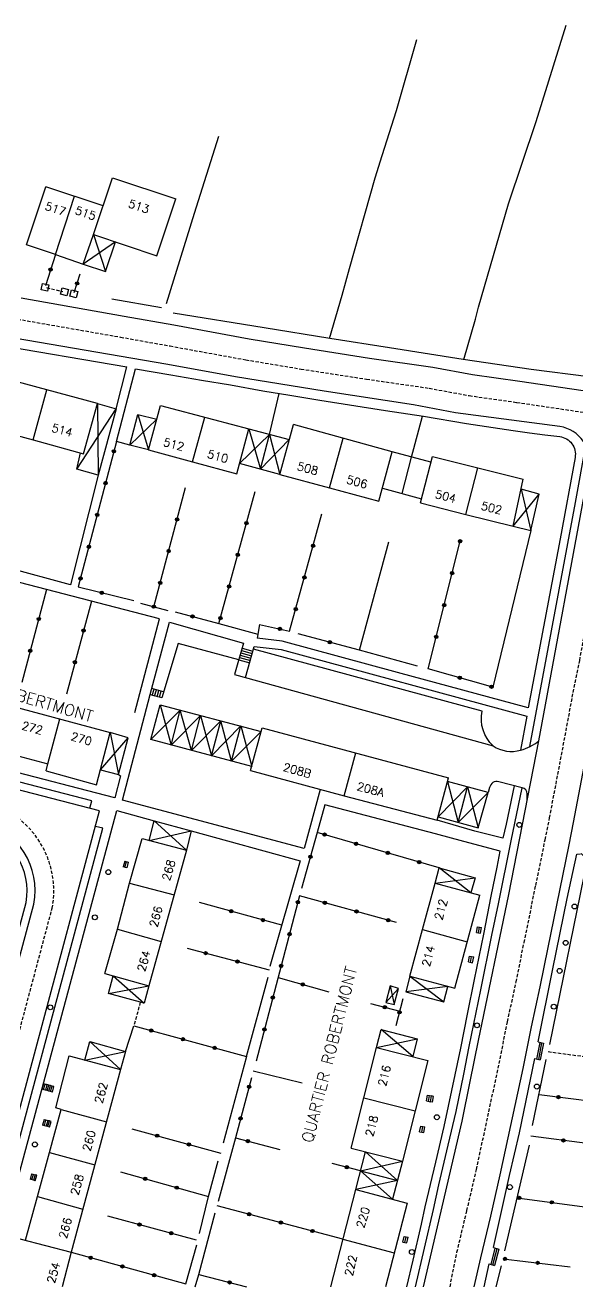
# Model space of a CAD drawing. Header units: millimetres. Extents: x 109000 to 110000, y 124000 to 125001.
# Drawn here: x 109595.3 to 109679.4, y 124000 to 124191.9 of the extents above; entities that cross this region are included whole.
import ezdxf
from ezdxf.enums import TextEntityAlignment as Align

# ---------------------------------------------------------------- set-up
doc = ezdxf.new("R2010")
doc.units = ezdxf.units.MM
doc.linetypes.add('DASHED', pattern=[0.75, 0.5, -0.25])
doc.layers.get('0').update_dxf_attribs({"linetype": 'CONTINUOUS'})
for name, color, linetype in [('W0001', 6, 'DASHED'), ('W0008', 7, 'CONTINUOUS'), ('W0100', 7, 'CONTINUOUS'), ('W0112', 1, 'DASHED'), ('W0211', 2, 'CONTINUOUS'), ('W0300', 7, 'CONTINUOUS'), ('W0310', 3, 'CONTINUOUS'), ('W0322', 7, 'CONTINUOUS'), ('W0420', 7, 'CONTINUOUS'), ('W0989', 7, 'CONTINUOUS'), ('W0991', 7, 'CONTINUOUS')]:
    doc.layers.add(name, color=color, linetype=linetype)
doc.styles.get("Standard").update_dxf_attribs({"font": 'romans.shx', "width": 0.85})

# ---------------------------------------------------------------- blocks, each defined once
blk = doc.blocks.new('t112o')
at = {"color": 0, "linetype": 'Continuous'}
for p, q in [((-0.5, 0.5), (0.5, 0.5)), ((-0.5, -0.5), (-0.5, 0.5)), ((0.5, 0.5), (0.5, -0.5)), ((0.5, -0.5), (-0.5, -0.5))]:
    blk.add_line(p, q, dxfattribs=at)
blk = doc.blocks.new('t322o')
at = {"color": 0, "linetype": 'Continuous'}
for radius in [0.25, 0.15]:
    blk.add_circle((0, 0), radius, dxfattribs=at)
blk = doc.blocks.new('BI02')
at = {"layer": 'W0420', "color": 0}
blk.add_circle((0, 0), 0.75, dxfattribs=at)

msp = doc.modelspace()

# ---------------------------------------------------------------- linework, layer by layer
at = {"layer": 'W0001'}
msp.add_lwpolyline([(109594.16, 124147.18), (109609.83, 124144.44), (109617.36, 124143.09), (109628.88, 124140.99), (109637.29, 124139.59), (109647.24, 124138.05), (109656.79, 124136.67), (109662.87, 124135.54), (109670.1, 124134.51), (109682.83, 124132.64)], dxfattribs=at)
for points in [[(109659.95, 124000), (109661.01, 124005.25), (109662.52, 124011.59), (109663.97, 124017.83), (109667.43, 124033.95), (109668.69, 124040.32), (109670.01, 124046.37), (109671.21, 124052.34), (109673, 124061.04), (109674.41, 124067.98), (109675.09, 124071.31), (109676.91, 124080.86), (109678.55, 124089.67), (109679.68, 124095.28), (109680.68, 124100.84), (109681.6, 124105.64), (109683.68, 124117.12), (109686.31, 124132.18, -0.373373)], [(109584.09, 124000), (109599.43, 124057.57, 0.38619), (109589.63, 124073.64), (109553.02, 124082.98, 0.421223), (109537.93, 124074.13), (109524.9, 124026.5, 0.324087), (109513.59, 124015.09), (109509.46, 124000)]]:
    msp.add_lwpolyline(points, format="xyb", dxfattribs=at)
at = {"layer": 'W0008'}
for points in [[(109655.91, 124000), (109661.78, 124025.19), (109663.03, 124031.2), (109664.29, 124037.47), (109668.89, 124059.64), (109673.48, 124083.04), (109681.14, 124124.41, 0.418139), (109676.65, 124130.85), (109660.78, 124132.94), (109654.37, 124134.12), (109640.79, 124136.2), (109627.34, 124138.42), (109617.05, 124140.3), (109590.07, 124144.89), (109574.99, 124147.5), (109563.6, 124149.48), (109550.86, 124152.27), (109541.77, 124154.7), (109536.13, 124156.28), (109531.49, 124157.78, -0.001152), (109522.47, 124160.79)], [(109609.22, 124128.58), (109612.13, 124139.64), (109617.48, 124138.71), (109622.14, 124137.9), (109626.55, 124137.17), (109631.46, 124136.28), (109635.58, 124135.59), (109640.17, 124134.84), (109650.13, 124133.29), (109655.9, 124132.4), (109662.45, 124131.31), (109669.58, 124130.22), (109672.05, 124129.89), (109674.35, 124129.57), (109676.63, 124129.3, -0.433486), (109678.97, 124126.14), (109676.68, 124113.76), (109671.85, 124088.08), (109651.94, 124093.42), (109634.42, 124098.2), (109630.61, 124098.64)], [(109640.22, 124075.65), (109637.76, 124066.64), (109610.14, 124074.02), (109614.35, 124090.07), (109617.26, 124101.08), (109628.52, 124097.87), (109627.19, 124093.12), (109666.51, 124082.27, 0.222203), (109670.69, 124081.63, 0.106862), (109673.48, 124083.04, 6.833467)], [(109666.51, 124082.27, -0.266323), (109664.86, 124087.54), (109630.06, 124096.98)], [(109587.19, 124000), (109606.64, 124072.41), (109538.99, 124089.89), (109523.78, 124034.55, -0.421596), (109514.21, 124028.66), (109506.38, 124000)], [(109580.99, 124000), (109596.65, 124058.21, 0.382404), (109588.87, 124070.89), (109552.29, 124080.23, 0.423011), (109540.69, 124073.41), (109525.91, 124019.78, 0.384838), (109516.32, 124014.26), (109512.33, 124000)], [(109579.72, 124000), (109595.47, 124058.47, 0.380328), (109588.55, 124069.72), (109551.98, 124079.06, 0.42404), (109541.86, 124073.1), (109526.82, 124018.33, 0.410431), (109517.73, 124014.92), (109513.64, 124000)], [(109671.69, 124073.93), (109671.68, 124074.96, 0.35007), (109670.9, 124075.91), (109667.35, 124076.82, 0.440389), (109665.98, 124075.94), (109665.74, 124075.18)]]:
    msp.add_lwpolyline(points, format="xyb", dxfattribs=at)
for points in [[(109524.92, 124152.43), (109526.46, 124157.94), (109528.72, 124157.17), (109531.65, 124156.1), (109534.31, 124155.25), (109538.15, 124154.24), (109542.42, 124152.98), (109548.18, 124151.48), (109551.33, 124150.65), (109556.83, 124149.5), (109562.48, 124148.31), (109567.14, 124147.37), (109571.38, 124146.46), (109574.32, 124145.98), (109576, 124145.72), (109584.23, 124144.38), (109590.49, 124143.36), (109610.8, 124139.94)], [(109683.29, 124135.8), (109670.56, 124137.68), (109663.39, 124138.69), (109657.31, 124139.83), (109647.71, 124141.21), (109637.8, 124142.75), (109629.42, 124144.14), (109617.93, 124146.24), (109610.39, 124147.59), (109594.71, 124150.34)], [(109672.11, 124082.16), (109675.4, 124099.76), (109679.02, 124119.28), (109680.61, 124127.96)], [(109627.82, 124095.38), (109618.59, 124097.86), (109616.11, 124089.56), (109614.34, 124090.03)], [(109609.82, 124077.73), (109608.98, 124074.36), (109538.51, 124092.6), (109539.32, 124095.56)], [(109628.84, 124092.66), (109630.17, 124097.38), (109634.28, 124096.93), (109671.62, 124086.8), (109670.68, 124081.62)], [(109605.17, 124072.79), (109605.47, 124073.93), (109542.01, 124090.33), (109541.71, 124089.19)], [(109663.63, 124000), (109664.63, 124004.4), (109666.14, 124010.73), (109667.6, 124017.02), (109671.07, 124033.2), (109672.33, 124039.56), (109673.65, 124045.61), (109674.86, 124051.6), (109676.65, 124060.29), (109678.06, 124067.24), (109678.74, 124070.6), (109680.56, 124080.18)], [(109654.71, 124000), (109657.45, 124011.76), (109658.27, 124015.52), (109659.69, 124021.55), (109660.86, 124026.66), (109662.03, 124032.33), (109662.86, 124036.55), (109664.64, 124045.17), (109666.31, 124053.5), (109667.31, 124058.22), (109669.27, 124067.81), (109670.9, 124075.91)], [(109669.7, 124076.21), (109668.48, 124070.35), (109668, 124068.25), (109663.73, 124069.31), (109658.01, 124070.97)], [(109653.39, 124000), (109654.36, 124004.06), (109655.6, 124009.53), (109656.19, 124012.15), (109657.8, 124018.96), (109659.08, 124024.39), (109659.72, 124027.45), (109660.22, 124029.87), (109661.59, 124036.29), (109662.62, 124041.44), (109663.65, 124046.76), (109665.07, 124053.63), (109666.21, 124059.42), (109667.13, 124063.8), (109667.58, 124066.26), (109662.06, 124067.73), (109657.75, 124068.88), (109640.89, 124073.31), (109639.75, 124069.11)], [(109589.73, 124000), (109609.27, 124072.43), (109614.95, 124070.87)], [(109588.4, 124000), (109607.14, 124069.73), (109606, 124070.03)], [(109673.36, 124037.23), (109675.57, 124048.34), (109677.79, 124059.06), (109679.22, 124065.81)], [(109666.55, 124005.97), (109669, 124016.91), (109670.54, 124023.4), (109672.87, 124034.71)], [(109665.14, 124000), (109665.92, 124003.48)]]:
    msp.add_lwpolyline(points, dxfattribs=at)
at = {"layer": 'W0100'}
for points in [[(109605.72, 124160.03), (109608.61, 124168.66)], [(109608.61, 124168.66), (109618.23, 124165.45)], [(109595.54, 124158.5), (109598.49, 124167.3)], [(109607.19, 124164.4), (109598.49, 124167.3)], [(109599.92, 124157.03), (109602.82, 124165.86)], [(109615.34, 124156.81), (109618.23, 124165.45)], [(109604.17, 124155.55), (109605.72, 124160.03)], [(109604.17, 124155.55), (109607.55, 124154.41), (109609.05, 124158.91), (109604.17, 124155.55)], [(109605.72, 124160.03), (109615.34, 124156.81)], [(109605.72, 124160.03), (109607.55, 124154.41)], [(109599.92, 124157.03), (109595.54, 124158.5)], [(109599.92, 124157.03), (109604.17, 124155.55)], [(109606.31, 124134.36), (109590.86, 124138.5)], [(109596.55, 124128.8), (109598.62, 124136.42)], [(109606.31, 124134.36), (109609.15, 124133.51), (109606.45, 124123.46), (109603.19, 124124.37), (109603.75, 124126.82)], [(109604.2, 124126.69), (109606.31, 124134.36)], [(109606.31, 124134.36), (109606.45, 124123.46)], [(109614.06, 124127.29), (109615.91, 124134.06)], [(109615.91, 124134.06), (109629.36, 124130.48), (109635.49, 124128.85)], [(109603.19, 124124.37), (109609.15, 124133.51)], [(109614.06, 124127.29), (109611.23, 124128.03), (109612.46, 124132.67), (109615.34, 124131.95), (109611.23, 124128.03)], [(109612.46, 124132.67), (109614.06, 124127.29)], [(109620.79, 124125.45), (109622.66, 124132.27)], [(109588.8, 124130.91), (109596.55, 124128.8)], [(109627.52, 124123.64), (109629.36, 124130.48)], [(109629.36, 124130.48), (109631.1, 124124.36), (109635.49, 124128.85)], [(109634.05, 124123.57), (109636.13, 124131.17)], [(109657.04, 124125.41), (109651.16, 124126.99), (109636.13, 124131.17)], [(109596.55, 124128.8), (109604.2, 124126.69)], [(109627.94, 124125.2), (109632.49, 124129.65), (109634.05, 124123.57)], [(109631.1, 124124.36), (109632.49, 124129.65)], [(109641.62, 124121.5), (109643.69, 124129.07)], [(109614.06, 124127.29), (109620.79, 124125.45)], [(109649.14, 124119.48), (109651.16, 124126.99)], [(109652.65, 124120.66), (109654.08, 124126.2)], [(109655.47, 124119.25), (109657.26, 124126.26)], [(109657.26, 124126.26), (109671.09, 124122.83)], [(109620.79, 124125.45), (109627.52, 124123.64)], [(109634.05, 124123.57), (109627.94, 124125.2)], [(109662.38, 124117.47), (109664.19, 124124.54)], [(109634.05, 124123.57), (109641.62, 124121.5)], [(109669.53, 124115.7), (109671.09, 124122.83)], [(109641.62, 124121.5), (109649.14, 124119.48)], [(109649.68, 124121.48), (109655.62, 124119.84)], [(109669.53, 124115.7), (109672.26, 124115.05), (109673.49, 124120.55), (109670.76, 124121.31), (109672.26, 124115.05)], [(109669.53, 124115.7), (109673.49, 124120.55)], [(109655.47, 124119.25), (109662.38, 124117.47)], [(109662.38, 124117.47), (109669.53, 124115.7)], [(109627.92, 124095.73), (109629.58, 124095.27)], [(109628.02, 124096.09), (109629.67, 124095.62)], [(109628.12, 124096.44), (109629.77, 124095.98)], [(109628.22, 124096.8), (109629.87, 124096.33)], [(109628.32, 124097.15), (109629.97, 124096.69)], [(109627.82, 124095.38), (109629.48, 124094.91)], [(109580.13, 124091.86), (109608.23, 124084.31)], [(109616.39, 124090.5), (109614.59, 124090.98)], [(109614.66, 124089.94), (109614.94, 124090.89)], [(109615.02, 124089.85), (109615.3, 124090.79)], [(109615.39, 124089.75), (109615.67, 124090.69)], [(109615.75, 124089.66), (109616.03, 124090.6)], [(109629.78, 124079.13), (109614.43, 124083.23), (109615.84, 124088.52), (109631.23, 124084.48)], [(109615.84, 124088.52), (109617.53, 124082.4), (109621.99, 124086.91), (109623.66, 124080.76), (109628.11, 124085.3), (109629.78, 124079.13)], [(109598.77, 124079.54), (109600.6, 124086.36)], [(109631.23, 124084.48), (109626.71, 124079.95), (109625.07, 124086.1), (109620.6, 124081.58), (109618.92, 124087.71), (109614.43, 124083.23)], [(109617.53, 124082.4), (109618.92, 124087.71)], [(109620.6, 124081.58), (109621.99, 124086.91)], [(109623.66, 124080.76), (109625.07, 124086.1)], [(109606.19, 124076.32), (109608.23, 124084.31)], [(109606.78, 124078.64), (109609.51, 124077.91), (109610.99, 124083.47), (109608.23, 124084.31), (109609.51, 124077.91)], [(109626.71, 124079.95), (109628.11, 124085.3)], [(109629.61, 124078.53), (109631.37, 124085.02)], [(109631.37, 124085.02), (109659.7, 124077.42)], [(109606.78, 124078.64), (109610.99, 124083.47)], [(109591.92, 124081.38), (109598.77, 124079.54)], [(109643.84, 124074.67), (109645.61, 124081.2)], [(109643.84, 124074.67), (109645.61, 124081.2)], [(109598.54, 124078.45), (109598.77, 124079.54)], [(109598.54, 124078.45), (109606.19, 124076.32)], [(109629.61, 124078.53), (109643.84, 124074.67)], [(109609.51, 124077.91), (109609.82, 124077.73)], [(109658.01, 124070.97), (109659.7, 124077.42)], [(109658.14, 124071.46), (109664.24, 124069.8), (109665.74, 124075.18), (109659.55, 124076.86)], [(109659.55, 124076.86), (109661.18, 124070.63), (109665.74, 124075.18)], [(109643.84, 124074.67), (109658.01, 124070.97)], [(109658.14, 124071.46), (109662.63, 124076.02), (109664.24, 124069.8)], [(109661.18, 124070.63), (109662.63, 124076.02)], [(109614.18, 124067.9), (109614.95, 124070.87), (109620.58, 124069.36), (109619.86, 124066.39), (109614.95, 124070.87)], [(109614.18, 124067.9), (109620.58, 124069.36)], [(109611.2, 124061.41), (109613.13, 124068.17)], [(109613.13, 124068.17), (109619.86, 124066.39)], [(109619.86, 124066.39), (109614.12, 124045.77)], [(109679.22, 124065.81), (109679.78, 124065.86)], [(109610.47, 124064.73), (109610.24, 124063.88)], [(109611.01, 124064.58), (109610.77, 124063.73), (109610.24, 124063.88)], [(109610.47, 124064.73), (109611.01, 124064.58)], [(109610.5, 124063.8), (109610.74, 124064.65)], [(109657.67, 124061.39), (109658.32, 124063.7), (109663.76, 124062.22), (109663.13, 124059.91), (109658.32, 124063.7)], [(109609.35, 124054.39), (109611.2, 124061.41)], [(109611.2, 124061.41), (109617.97, 124059.62)], [(109655.76, 124054.32), (109657.67, 124061.39)], [(109657.67, 124061.39), (109663.76, 124062.22)], [(109657.67, 124061.39), (109664.49, 124059.54)], [(109660.66, 124045.4), (109664.49, 124059.54)], [(109607.46, 124047.64), (109609.35, 124054.39)], [(109609.35, 124054.39), (109616, 124052.52)], [(109653.84, 124047.24), (109655.76, 124054.32)], [(109655.76, 124054.32), (109662.58, 124052.47)], [(109663.96, 124053.88), (109664.13, 124054.76)], [(109663.96, 124053.88), (109664.58, 124053.76)], [(109664.13, 124054.76), (109664.75, 124054.64)], [(109664.27, 124053.82), (109664.44, 124054.7)], [(109664.58, 124053.76), (109664.75, 124054.64)], [(109662.76, 124049.4), (109662.93, 124050.28)], [(109662.93, 124050.28), (109663.55, 124050.16)], [(109663.07, 124049.34), (109663.24, 124050.22)], [(109663.38, 124049.28), (109663.55, 124050.16)], [(109607.46, 124047.64), (109614.12, 124045.77)], [(109662.76, 124049.4), (109663.38, 124049.28)], [(109614.12, 124045.77), (109613.43, 124043.12), (109607.98, 124044.59), (109608.73, 124047.28), (109613.43, 124043.12)], [(109607.98, 124044.59), (109614.12, 124045.77)], [(109650.82, 124045.77), (109650.18, 124043.25), (109651.45, 124042.91), (109652.1, 124045.38), (109650.82, 124045.77), (109651.45, 124042.91)], [(109653.84, 124047.24), (109653.24, 124044.88), (109658.99, 124043.32), (109659.63, 124045.68), (109653.24, 124044.88)], [(109653.84, 124047.24), (109660.66, 124045.4)], [(109653.84, 124047.24), (109658.99, 124043.32)], [(109650.18, 124043.25), (109652.1, 124045.38)], [(109648.78, 124036.4), (109649.47, 124039.13), (109654.96, 124037.72), (109654.28, 124035.01)], [(109654.28, 124035.01), (109649.47, 124039.13)], [(109604.38, 124034.48), (109605.18, 124037.29), (109610.61, 124035.79), (109609.85, 124033.04), (109605.18, 124037.29)], [(109646.84, 124028.72), (109648.78, 124036.4)], [(109648.78, 124036.4), (109654.96, 124037.72)], [(109648.78, 124036.4), (109656.55, 124034.44)], [(109673.17, 124034.64), (109673.66, 124037.16)], [(109673.36, 124037.23), (109674.17, 124037.04)], [(109673.44, 124034.58), (109673.93, 124037.1)], [(109674.17, 124037.04), (109673.68, 124034.53)], [(109600.79, 124026.98), (109600.01, 124027.22), (109602.01, 124035.1), (109609.85, 124033.04), (109602.33, 124005.24)], [(109604.38, 124034.48), (109610.61, 124035.79)], [(109656.55, 124034.44), (109652.73, 124019.11)], [(109672.87, 124034.71), (109673.68, 124034.53)], [(109598.1, 124030.9), (109597.86, 124030.06)], [(109598.63, 124030.75), (109598.4, 124029.91), (109597.86, 124030.06)], [(109598.1, 124030.9), (109598.63, 124030.75)], [(109598.13, 124029.98), (109598.37, 124030.83)], [(109598.9, 124030.68), (109598.63, 124030.75)], [(109598.66, 124029.83), (109598.9, 124030.68)], [(109599.17, 124030.61), (109598.9, 124030.68)], [(109598.93, 124029.76), (109599.17, 124030.61)], [(109599.43, 124030.53), (109599.17, 124030.61)], [(109599.2, 124029.69), (109599.43, 124030.53)], [(109599.7, 124030.46), (109599.43, 124030.53)], [(109599.46, 124029.61), (109599.7, 124030.46)], [(109598.66, 124029.83), (109598.4, 124029.91)], [(109598.93, 124029.76), (109598.66, 124029.83)], [(109599.2, 124029.69), (109598.93, 124029.76)], [(109599.46, 124029.61), (109599.2, 124029.69)], [(109644.9, 124021.1), (109646.84, 124028.72)], [(109646.84, 124028.72), (109654.63, 124026.74)], [(109656.36, 124028.26), (109656.53, 124029.14)], [(109656.53, 124029.14), (109657.15, 124029.02)], [(109656.67, 124028.2), (109656.84, 124029.08)], [(109656.98, 124028.14), (109657.15, 124029.02)], [(109657.46, 124028.96), (109657.15, 124029.02)], [(109657.29, 124028.08), (109657.46, 124028.96)], [(109599, 124020.41), (109600.79, 124026.98)], [(109600.79, 124026.98), (109607.7, 124025.09)], [(109656.36, 124028.26), (109656.98, 124028.14)], [(109657.29, 124028.08), (109656.98, 124028.14)], [(109598.22, 124025.44), (109597.98, 124024.59)], [(109598.75, 124025.29), (109598.52, 124024.44), (109597.98, 124024.59)], [(109598.22, 124025.44), (109598.75, 124025.29)], [(109598.25, 124024.52), (109598.49, 124025.36)], [(109599.02, 124025.22), (109598.75, 124025.29)], [(109598.78, 124024.37), (109599.02, 124025.22)], [(109599.29, 124025.14), (109599.02, 124025.22)], [(109599.05, 124024.29), (109599.29, 124025.14)], [(109598.78, 124024.37), (109598.52, 124024.44)], [(109599.05, 124024.29), (109598.78, 124024.37)], [(109655.33, 124023.57), (109655.5, 124024.45)], [(109655.33, 124023.57), (109655.95, 124023.45)], [(109655.5, 124024.45), (109656.12, 124024.33)], [(109655.64, 124023.51), (109655.81, 124024.39)], [(109655.95, 124023.45), (109656.12, 124024.33)], [(109644.9, 124021.1), (109652.73, 124019.11)], [(109597.2, 124013.71), (109599, 124020.41)], [(109599, 124020.41), (109605.93, 124018.55)], [(109645.63, 124014.8), (109647.09, 124020.54)], [(109647.09, 124020.54), (109651.95, 124016.17), (109645.63, 124014.8)], [(109651.2, 124013.32), (109646.35, 124017.65), (109652.73, 124019.11)], [(109652.73, 124019.11), (109651.2, 124013.32)], [(109596.3, 124017.2), (109596.06, 124016.35)], [(109596.83, 124017.05), (109596.6, 124016.2), (109596.06, 124016.35)], [(109596.3, 124017.2), (109596.83, 124017.05)], [(109596.33, 124016.28), (109596.57, 124017.12)], [(109597.1, 124016.98), (109596.83, 124017.05)], [(109596.86, 124016.13), (109597.1, 124016.98)], [(109646.35, 124017.65), (109651.95, 124016.17)], [(109596.86, 124016.13), (109596.6, 124016.2)], [(109595.38, 124007.08), (109597.2, 124013.71)], [(109597.2, 124013.71), (109604.11, 124011.81)], [(109641.81, 124000), (109645.63, 124014.8), (109653.44, 124012.73), (109650.13, 124000)], [(109592.49, 124000), (109594.53, 124007.31), (109602.33, 124005.24), (109600.95, 124000)], [(109643.67, 124007.25), (109651.44, 124005.18)], [(109652.78, 124006.78), (109652.95, 124007.66)], [(109652.95, 124007.66), (109653.57, 124007.54)], [(109653.09, 124006.72), (109653.26, 124007.6)], [(109653.4, 124006.66), (109653.57, 124007.54)], [(109652.78, 124006.78), (109653.4, 124006.66)], [(109666.21, 124003.4), (109666.84, 124005.89)], [(109666.48, 124003.33), (109667.11, 124005.81)], [(109666.55, 124005.97), (109667.35, 124005.74)], [(109667.35, 124005.74), (109666.72, 124003.26)], [(109665.92, 124003.48), (109666.72, 124003.26)]]:
    msp.add_lwpolyline(points, dxfattribs=at)
at = {"layer": 'W0112'}
for points in [[(109598.59, 124151.97), (109601.06, 124151.38)], [(109612.83, 124043.28), (109611.86, 124039.69)], [(109674.87, 124035.76), (109687.35, 124034.1)]]:
    msp.add_lwpolyline(points, dxfattribs=at)
at = {"layer": 'W0211'}
for points in [[(109662.05, 124141.03), (109663.84, 124147.18), (109664.3, 124149.01), (109668.82, 124164.72), (109673.05, 124177.24), (109677.61, 124191.88)], [(109641.63, 124144.24), (109643.56, 124150.82), (109644.68, 124154.86), (109648.58, 124168.69), (109649.61, 124172.05), (109651.81, 124178.89), (109654.89, 124189.7)]]:
    msp.add_lwpolyline(points, dxfattribs=at)
msp.add_lwpolyline([(109711.39, 124171.27), (109705.99, 124147.22), (109704.79, 124141.77), (109703.8, 124136.87, -0.441527), (109702.15, 124135.88), (109700.83, 124135.88), (109690.16, 124137.17), (109681.09, 124138.38), (109672.28, 124139.52), (109661.97, 124141.04), (109650.75, 124142.79), (109641.65, 124144.24), (109631.69, 124145.86), (109617.85, 124148.06)], format="xyb", dxfattribs=at)
at = {"layer": 'W0310'}
for points in [[(109616.81, 124149.57), (109621.08, 124163.3), (109624.8, 124174.99)], [(109608.51, 124150.25), (109616.08, 124148.97)], [(109609.15, 124133.51), (109610.8, 124139.94)], [(109632.49, 124129.65), (109633.96, 124135.86)], [(109654.08, 124126.2), (109655.77, 124132.43)], [(109606.45, 124123.46), (109602.21, 124106.78), (109592.52, 124109.42)], [(109672.26, 124115.05), (109666.45, 124091.22)], [(109654.98, 124094.4), (109646.2, 124096.82), (109650.62, 124113.32)], [(109656.64, 124093.98), (109661.48, 124113.39)], [(109612.02, 124087.37), (109615.77, 124101.61), (109591.92, 124107.79)], [(109624.8, 124100.87), (109630.72, 124099.27)], [(109630.99, 124100.75), (109630.61, 124098.64)], [(109620.58, 124069.36), (109637.16, 124064.8), (109632.55, 124048.72)], [(109675.12, 124036.87), (109680.87, 124064.96), (109679.9, 124065.9)], [(109628.97, 124035.03), (109632.28, 124047.09)], [(109610.61, 124035.79), (109611.86, 124039.69)], [(109628.97, 124035.03), (109625.42, 124021.83)], [(109672.52, 124024.53), (109674.59, 124034.57)], [(109630.02, 124032.83), (109637.45, 124031.01)], [(109627.32, 124022.65), (109624.67, 124012.96)], [(109668.31, 124005.47), (109672.02, 124021.52)], [(109621.82, 124008.08), (109623.21, 124013.71), (109624.69, 124019.13)], [(109621.19, 124000), (109621.74, 124001.87), (109624.23, 124011.27)], [(109619.75, 124000.43), (109621.45, 124006.38)], [(109666.96, 124000), (109667.78, 124003.17)]]:
    msp.add_lwpolyline(points, dxfattribs=at)
at = {"layer": 'W0322'}
for points in [[(109599.92, 124157.03), (109598.4, 124152.26)], [(109602.78, 124151.25), (109603.69, 124154.06)], [(109611.23, 124128.03), (109609.22, 124128.58), (109603.41, 124106.44), (109611.83, 124104.36)], [(109614.9, 124103.44), (109619.73, 124121.55)], [(109618.16, 124102.65), (109624.8, 124100.87), (109630.31, 124120.98)], [(109630.99, 124100.75), (109635.55, 124099.72), (109640.46, 124117.54)], [(109598.59, 124106.06), (109594.8, 124091.91)], [(109605.42, 124104.29), (109601.6, 124090.15)], [(109612.87, 124103.99), (109617.04, 124102.87)], [(109646.2, 124096.82), (109636.87, 124099.3)], [(109666.45, 124091.22), (109656.64, 124093.98)], [(109658.32, 124063.7), (109639.75, 124069.11), (109637.38, 124060.6)], [(109651.83, 124055.4), (109637.07, 124059.47), (109630.44, 124034.31)], [(109634.35, 124055), (109621.85, 124058.43)], [(109619.98, 124051.48), (109632.45, 124048.19)], [(109633.79, 124047.02), (109641.5, 124044.88)], [(109651.75, 124039.76), (109652.83, 124043.83)], [(109647.84, 124043.09), (109652.32, 124041.91)], [(109611.86, 124039.69), (109628.97, 124035.03)], [(109629.74, 124031.78), (109627.32, 124022.65), (109634.04, 124020.88)], [(109673.49, 124029.23), (109686.36, 124027.61)], [(109611.56, 124024.04), (109625.07, 124020.33)], [(109689.38, 124020.66), (109672.24, 124022.89)], [(109646.35, 124017.65), (109642.04, 124018.74)], [(109609.81, 124017.48), (109623.21, 124013.71)], [(109670.18, 124013.55), (109690.3, 124010.85)], [(109643.67, 124007.25), (109624.54, 124012.32)], [(109621.41, 124007.09), (109607.88, 124010.75)], [(109602.33, 124005.24), (109619.75, 124000.43)], [(109668.05, 124004.27), (109678.24, 124003.03)], [(109621.74, 124001.87), (109628.97, 124000)]]:
    msp.add_lwpolyline(points, dxfattribs=at)

# ---------------------------------------------------------------- block references
at = {"layer": 'W0112'}
for p, rotation in [((109598.34, 124152.02), 348.0127277953379), ((109601.3, 124151.32), 165.5722978398738), ((109602.71, 124151.01), 165.868885210777)]:
    msp.add_blockref('t112o', p, dxfattribs=dict(at, rotation=rotation))
at = {"layer": 'W0300', "xscale": 0.5, "yscale": 0.5, "zscale": 0.5}
for p in [(109670.49, 124070.25), (109607.98, 124063.07), (109678.88, 124057.84), (109605.93, 124056.19), (109677.54, 124052.3), (109676.62, 124048.04), (109599.15, 124042.5), (109675.73, 124042.6), (109664.05, 124039.76), (109673.17, 124030.45), (109657.95, 124025.79), (109596.81, 124021.65), (109669.06, 124015.16), (109654.14, 124005.28)]:
    msp.add_blockref('BI02', p, dxfattribs=at)
at = {"layer": 'W0322'}
for p, rotation in [((109599.18, 124154.71), 252.2067167293775), ((109603.22, 124152.62), 71.9749622817295), ((109608.82, 124127.07), 255.3095655591447), ((109607.55, 124122.24), 255.3095655591447), ((109606.28, 124117.4), 255.3095655591447), ((109618.44, 124116.72), 75.09287981932478), ((109628.99, 124116.16), 74.67728843019722), ((109605.02, 124112.56), 255.3095655591447), ((109639.13, 124112.71), 74.60128682385226), ((109661.48, 124113.39), 76.00061270384566), ((109617.15, 124111.89), 75.09287981932478), ((109627.67, 124111.34), 74.67728843019722), ((109603.75, 124107.73), 255.3095655591447), ((109615.87, 124107.06), 75.09287981932478), ((109637.81, 124107.89), 74.60128682385226), ((109660.27, 124108.54), 76.00061270384566), ((109606.98, 124105.56), 346.0941946910596), ((109626.34, 124106.52), 74.67728843019722), ((109614.9, 124103.44), 345.016770817878), ((109636.48, 124103.07), 74.60128682385226), ((109659.06, 124103.69), 76.00061270384566), ((109597.39, 124101.57), 254.9736164452763), ((109620.79, 124101.95), 345.0559150277901), ((109625.02, 124101.7), 74.67728843019722), ((109604.21, 124099.81), 254.8775892056723), ((109634.07, 124100.05), 347.2059820552773), ((109641.65, 124098.03), 165.08039160032), ((109657.85, 124098.84), 76.00061270384566), ((109596.09, 124096.74), 254.9736164452763), ((109602.9, 124094.98), 254.8775892056723), ((109661.45, 124092.63), 164.280373753084), ((109666.26, 124091.27), 164.280373753084), ((109640.87, 124068.78), 163.7595336680109), ((109645.67, 124067.38), 163.7595336680109), ((109638.72, 124065.41), 254.434246782784), ((109650.47, 124065.99), 163.7595336680109), ((109655.27, 124064.59), 163.7595336680109), ((109626.68, 124057.11), 164.6564002053599), ((109636.81, 124058.48), 255.2524874336033), ((109640.91, 124058.41), 164.5985704319366), ((109645.73, 124057.08), 164.5985704319366), ((109631.5, 124055.78), 164.6564002053599), ((109650.55, 124055.75), 164.5985704319366), ((109635.54, 124053.65), 255.2524874336033), ((109622.78, 124050.74), 345.2289736545458), ((109627.62, 124049.46), 345.2289736545458), ((109634.26, 124048.81), 255.2524874336033), ((109637.54, 124045.98), 344.522220798745), ((109632.99, 124043.98), 255.2524874336033), ((109650.02, 124042.51), 345.3212980353163), ((109652.28, 124041.74), 75.13790194538707), ((109614.5, 124038.97), 344.7693735420511), ((109619.33, 124037.65), 344.7693735420511), ((109631.72, 124039.14), 255.2524874336033), ((109624.15, 124036.34), 344.7693735420511), ((109629.38, 124030.43), 255.1427987567078), ((109676.44, 124028.86), 352.8090388981874), ((109628.1, 124025.6), 255.1427987567078), ((109615.42, 124022.98), 344.6641917249157), ((109620.24, 124021.66), 344.6641917249157), ((109629.2, 124022.15), 345.314320325216), ((109677.2, 124022.25), 172.5967926085274), ((109644.25, 124018.18), 165.7168961593961), ((109613.58, 124016.42), 344.2774085376491), ((109618.39, 124015.07), 344.2774085376491), ((109670.48, 124013.51), 352.356213808069), ((109675.44, 124012.84), 352.356213808069), ((109629.38, 124011.04), 165.1496477790969), ((109612.71, 124009.45), 164.8534687467659), ((109634.21, 124009.76), 165.1496477790969), ((109617.54, 124008.14), 164.8534687467659), ((109639.04, 124008.48), 165.1496477790969), ((109605.29, 124004.42), 344.5782534841604), ((109610.11, 124003.09), 344.5782534841604), ((109668.31, 124004.24), 353.0422377144005), ((109673.28, 124003.64), 353.0422377144005), ((109614.93, 124001.76), 344.5782534841604), ((109626.43, 124000.66), 345.5316667498506)]:
    msp.add_blockref('t322o', p, dxfattribs=dict(at, rotation=rotation))

# ---------------------------------------------------------------- texts
at = {"layer": 'W0989'}
for rotation, p in [(343.7187, (109592.37, 124090.48)), (75.7386, (109641.65, 124035.31))]:
    msp.add_text('QUARTIER ROBERTMONT', height=1.75, rotation=rotation, dxfattribs=at).set_placement(p, align=Align.MIDDLE)
at = {"layer": 'W0991'}
for s, rotation, p in [('517', 341.442, (109599.94, 124163.95)), ('513', 341.51, (109612.63, 124164.32)), ('515', 340.8724, (109604.52, 124163.3)), ('514', 344.5725, (109600.96, 124130.29)), ('512', 344.7112, (109617.94, 124128.12)), ('510', 344.9628, (109624.63, 124126.31)), ('508', 344.6952, (109638.3, 124124.46)), ('506', 344.9434, (109645.81, 124122.42)), ('504', 345.63, (109659.3, 124120.22)), ('502', 346.0863, (109666.27, 124118.46)), ('272', 344.9607, (109596.41, 124085)), ('270', 344.4659, (109603.89, 124083.34)), ('208B', 344.8431, (109636.71, 124078.53)), ('208A', 345.3621, (109647.87, 124075.65)), ('268', 74.0801, (109617.15, 124063.37)), ('266', 75.2137, (109615.21, 124056.31)), ('212', 74.864, (109658.56, 124057.39)), ('214', 74.864, (109656.65, 124050.31)), ('264', 74.3454, (109613.37, 124049.55)), ('216', 75.843, (109649.96, 124032.1)), ('262', 75.1618, (109606.87, 124029.5)), ('218', 75.7316, (109648.03, 124024.47)), ('260', 74.7502, (109605.03, 124022.22)), ('258', 74.961, (109603.22, 124015.55)), ('220', 73.1284, (109646.72, 124010.54)), ('266', 74.6701, (109601.43, 124008.93)), ('254', 73.8739, (109599.64, 124002.14)), ('222', 77.2654, (109644.85, 124003.25))]:
    msp.add_text(s, height=1.25, rotation=rotation, dxfattribs=at).set_placement(p, align=Align.MIDDLE)

doc.saveas('drawing.dxf')
